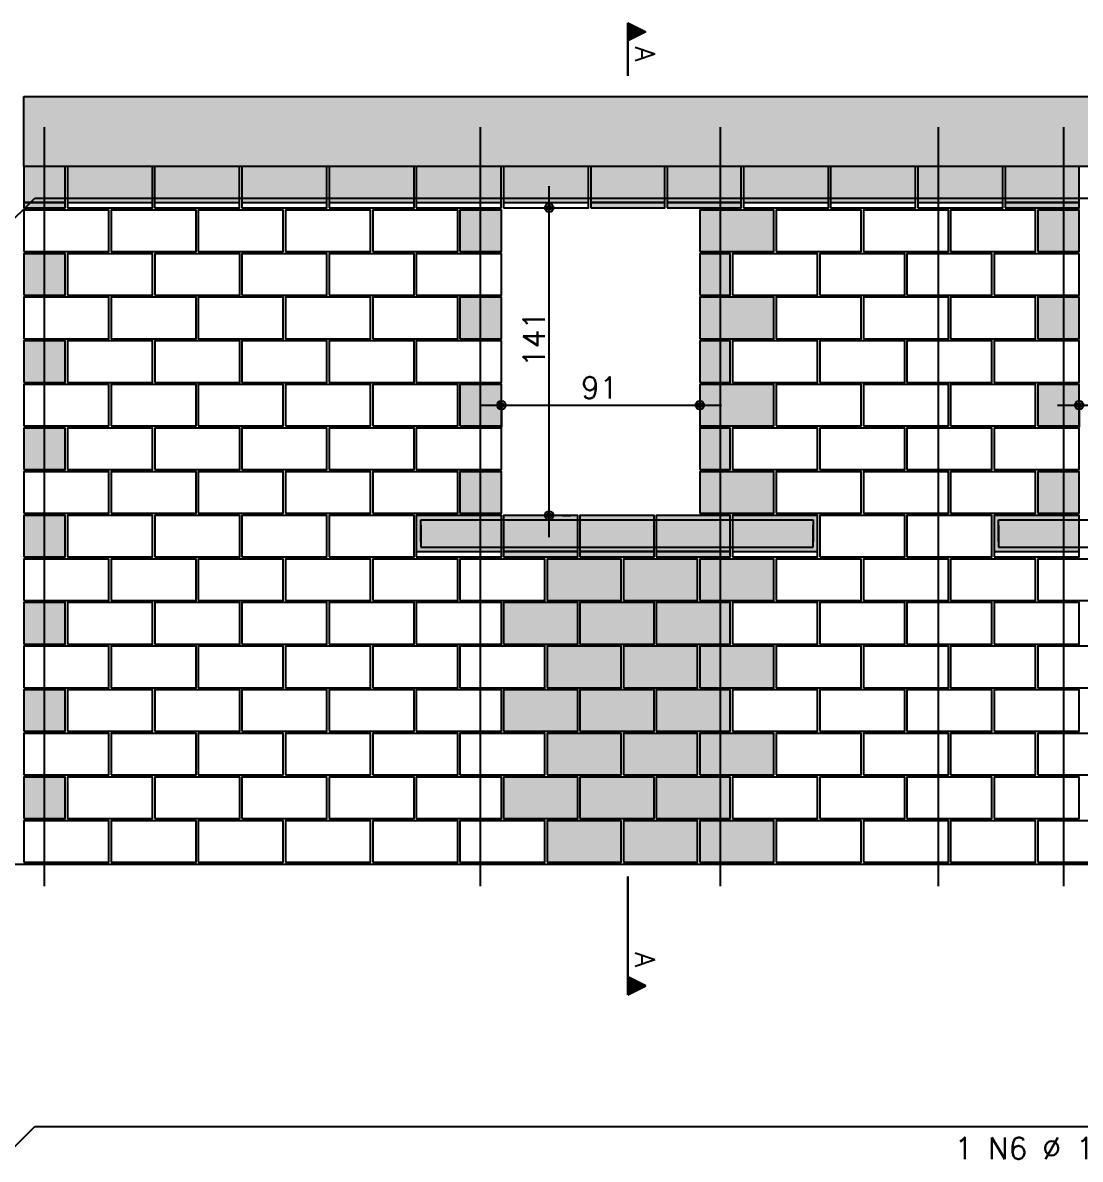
# Model space of a CAD drawing. Extents: x -1.9 to 86, y -1.5 to 61.
# Drawn here: x 28.3 to 38, y 11.75 to 22.17 of the extents above; entities that cross this region are included whole.
import ezdxf

# ---------------------------------------------------------------- set-up
doc = ezdxf.new("R2010")
doc.units = 0
doc.header["$MEASUREMENT"] = 0
for name, color, linetype in [('PENA_01', 1, 'CONTINUOUS'), ('PENA_02', 2, 'CONTINUOUS'), ('PENA_03', 3, 'CONTINUOUS'), ('PENA_05', 5, 'CONTINUOUS'), ('PENA_09', 254, 'CONTINUOUS'), ('PENA_11', 252, 'CONTINUOUS'), ('PENA_21', 100, 'CONTINUOUS'), ('PENA_23', 50, 'CONTINUOUS'), ('PENA_28', 135, 'CONTINUOUS')]:
    doc.layers.add(name, color=color, linetype=linetype)
doc.styles.get("Standard").update_dxf_attribs({"font": 'ROMANS.SHX'})

msp = doc.modelspace()

# ---------------------------------------------------------------- linework, layer by layer
at = {"layer": 'PENA_01', "linetype": 'Continuous'}
for p, q in [((33.1236, 17.455781), (33.1236, 20.675781)), ((28.305021, 20.525781), (28.685021, 20.525781)), ((28.705021, 20.525781), (29.485021, 20.525781)), ((29.505021, 20.525781), (30.285021, 20.525781)), ((30.305021, 20.525781), (31.085021, 20.525781)), ((31.105021, 20.525781), (31.885021, 20.525781)), ((31.905021, 20.525781), (32.685021, 20.525781)), ((32.705021, 20.525781), (33.485021, 20.525781)), ((33.295021, 20.475781), (33.3236, 20.475781)), ((33.505021, 20.525781), (34.185021, 20.525781)), ((34.205021, 20.525781), (34.885021, 20.525781)), ((34.905021, 20.525781), (35.685021, 20.525781)), ((35.705021, 20.525781), (36.485021, 20.525781)), ((36.505021, 20.525781), (37.285021, 20.525781)), ((37.305021, 20.525781), (37.985021, 20.525781)), ((32.485405, 18.666207), (34.705405, 18.666207)), ((32.685405, 18.675781), (32.685405, 18.466207)), ((37.785405, 18.666207), (40.005405, 18.666207)), ((37.985405, 18.675781), (37.985405, 18.466207)), ((34.505405, 18.655781), (34.505405, 18.466207)), ((33.245405, 17.655781), (33.3236, 17.655781)), ((31.905405, 17.325781), (32.685405, 17.325781)), ((32.705405, 17.325781), (33.385405, 17.325781)), ((33.405405, 17.325781), (34.085405, 17.325781)), ((34.105405, 17.325781), (34.785405, 17.325781)), ((34.805405, 17.325781), (35.585405, 17.325781)), ((37.205405, 17.325781), (37.985405, 17.325781))]:
    msp.add_line(p, q, dxfattribs=at)
at = {"layer": 'PENA_02', "linetype": 'Continuous'}
msp.add_line((8.005405, 14.455781), (48.485405, 14.455781), dxfattribs=at)
for points in [[(28.305405, 21.495781), (48.485405, 21.495781), (48.485405, 21.255781), (40.505405, 21.255781), (40.505405, 20.855781), (28.305405, 20.855781), (28.305405, 21.495781)], [(28.305021, 20.475781), (28.685021, 20.475781), (28.685021, 20.855781), (28.305021, 20.855781), (28.305021, 20.475781)], [(28.705021, 20.475781), (29.485021, 20.475781), (29.485021, 20.855781), (28.705021, 20.855781), (28.705021, 20.475781)], [(29.505021, 20.475781), (30.285021, 20.475781), (30.285021, 20.855781), (29.505021, 20.855781), (29.505021, 20.475781)], [(30.305021, 20.475781), (31.085021, 20.475781), (31.085021, 20.855781), (30.305021, 20.855781), (30.305021, 20.475781)], [(31.105021, 20.475781), (31.885021, 20.475781), (31.885021, 20.855781), (31.105021, 20.855781), (31.105021, 20.475781)], [(31.905021, 20.475781), (32.685021, 20.475781), (32.685021, 20.855781), (31.905021, 20.855781), (31.905021, 20.475781)], [(32.705021, 20.475781), (33.485021, 20.475781), (33.485021, 20.855781), (32.705021, 20.855781), (32.705021, 20.475781)], [(33.505021, 20.475781), (34.185021, 20.475781), (34.185021, 20.855781), (33.505021, 20.855781), (33.505021, 20.475781)], [(34.205021, 20.475781), (34.885021, 20.475781), (34.885021, 20.855781), (34.205021, 20.855781), (34.205021, 20.475781)], [(34.905021, 20.475781), (35.685021, 20.475781), (35.685021, 20.855781), (34.905021, 20.855781), (34.905021, 20.475781)], [(35.705021, 20.475781), (36.485021, 20.475781), (36.485021, 20.855781), (35.705021, 20.855781), (35.705021, 20.475781)], [(36.505021, 20.475781), (37.285021, 20.475781), (37.285021, 20.855781), (36.505021, 20.855781), (36.505021, 20.475781)], [(37.305021, 20.475781), (37.985021, 20.475781), (37.985021, 20.855781), (37.305021, 20.855781), (37.305021, 20.475781)], [(28.305405, 20.075781), (29.085405, 20.075781), (29.085405, 20.455781), (28.305405, 20.455781), (28.305405, 20.075781)], [(29.105405, 20.075781), (29.885405, 20.075781), (29.885405, 20.455781), (29.105405, 20.455781), (29.105405, 20.075781)], [(29.905405, 20.075781), (30.685405, 20.075781), (30.685405, 20.455781), (29.905405, 20.455781), (29.905405, 20.075781)], [(30.705405, 20.075781), (31.485405, 20.075781), (31.485405, 20.455781), (30.705405, 20.455781), (30.705405, 20.075781)], [(31.505405, 20.075781), (32.285405, 20.075781), (32.285405, 20.455781), (31.505405, 20.455781), (31.505405, 20.075781)], [(32.305405, 20.075781), (32.685405, 20.075781), (32.685405, 20.455781), (32.305405, 20.455781), (32.305405, 20.075781)], [(34.505405, 20.075781), (35.185405, 20.075781), (35.185405, 20.455781), (34.505405, 20.455781), (34.505405, 20.075781)], [(35.205405, 20.075781), (35.985405, 20.075781), (35.985405, 20.455781), (35.205405, 20.455781), (35.205405, 20.075781)], [(36.005405, 20.075781), (36.785405, 20.075781), (36.785405, 20.455781), (36.005405, 20.455781), (36.005405, 20.075781)], [(36.805405, 20.075781), (37.585405, 20.075781), (37.585405, 20.455781), (36.805405, 20.455781), (36.805405, 20.075781)], [(37.605405, 20.075781), (37.985405, 20.075781), (37.985405, 20.455781), (37.605405, 20.455781), (37.605405, 20.075781)], [(28.305405, 19.675781), (28.685405, 19.675781), (28.685405, 20.055781), (28.305405, 20.055781), (28.305405, 19.675781)], [(28.705405, 19.675781), (29.485405, 19.675781), (29.485405, 20.055781), (28.705405, 20.055781), (28.705405, 19.675781)], [(29.505405, 19.675781), (30.285405, 19.675781), (30.285405, 20.055781), (29.505405, 20.055781), (29.505405, 19.675781)], [(30.305405, 19.675781), (31.085405, 19.675781), (31.085405, 20.055781), (30.305405, 20.055781), (30.305405, 19.675781)], [(31.105405, 19.675781), (31.885405, 19.675781), (31.885405, 20.055781), (31.105405, 20.055781), (31.105405, 19.675781)], [(31.905405, 19.675781), (32.685405, 19.675781), (32.685405, 20.055781), (31.905405, 20.055781), (31.905405, 19.675781)], [(34.505405, 19.675781), (34.785405, 19.675781), (34.785405, 20.055781), (34.505405, 20.055781), (34.505405, 19.675781)], [(34.805405, 19.675781), (35.585405, 19.675781), (35.585405, 20.055781), (34.805405, 20.055781), (34.805405, 19.675781)], [(35.605405, 19.675781), (36.385405, 19.675781), (36.385405, 20.055781), (35.605405, 20.055781), (35.605405, 19.675781)], [(36.405405, 19.675781), (37.185405, 19.675781), (37.185405, 20.055781), (36.405405, 20.055781), (36.405405, 19.675781)], [(37.205405, 19.675781), (37.985405, 19.675781), (37.985405, 20.055781), (37.205405, 20.055781), (37.205405, 19.675781)], [(28.305405, 19.275781), (29.085405, 19.275781), (29.085405, 19.655781), (28.305405, 19.655781), (28.305405, 19.275781)], [(29.105405, 19.275781), (29.885405, 19.275781), (29.885405, 19.655781), (29.105405, 19.655781), (29.105405, 19.275781)], [(29.905405, 19.275781), (30.685405, 19.275781), (30.685405, 19.655781), (29.905405, 19.655781), (29.905405, 19.275781)], [(30.705405, 19.275781), (31.485405, 19.275781), (31.485405, 19.655781), (30.705405, 19.655781), (30.705405, 19.275781)], [(31.505405, 19.275781), (32.285405, 19.275781), (32.285405, 19.655781), (31.505405, 19.655781), (31.505405, 19.275781)], [(32.305405, 19.275781), (32.685405, 19.275781), (32.685405, 19.655781), (32.305405, 19.655781), (32.305405, 19.275781)], [(34.505405, 19.275781), (35.185405, 19.275781), (35.185405, 19.655781), (34.505405, 19.655781), (34.505405, 19.275781)], [(35.205405, 19.275781), (35.985405, 19.275781), (35.985405, 19.655781), (35.205405, 19.655781), (35.205405, 19.275781)], [(36.005405, 19.275781), (36.785405, 19.275781), (36.785405, 19.655781), (36.005405, 19.655781), (36.005405, 19.275781)], [(36.805405, 19.275781), (37.585405, 19.275781), (37.585405, 19.655781), (36.805405, 19.655781), (36.805405, 19.275781)], [(37.605405, 19.275781), (37.985405, 19.275781), (37.985405, 19.655781), (37.605405, 19.655781), (37.605405, 19.275781)], [(28.305405, 18.875781), (28.685405, 18.875781), (28.685405, 19.255781), (28.305405, 19.255781), (28.305405, 18.875781)], [(28.705405, 18.875781), (29.485405, 18.875781), (29.485405, 19.255781), (28.705405, 19.255781), (28.705405, 18.875781)], [(29.505405, 18.875781), (30.285405, 18.875781), (30.285405, 19.255781), (29.505405, 19.255781), (29.505405, 18.875781)], [(30.305405, 18.875781), (31.085405, 18.875781), (31.085405, 19.255781), (30.305405, 19.255781), (30.305405, 18.875781)], [(31.105405, 18.875781), (31.885405, 18.875781), (31.885405, 19.255781), (31.105405, 19.255781), (31.105405, 18.875781)], [(31.905405, 18.875781), (32.685405, 18.875781), (32.685405, 19.255781), (31.905405, 19.255781), (31.905405, 18.875781)], [(34.505405, 18.875781), (34.785405, 18.875781), (34.785405, 19.255781), (34.505405, 19.255781), (34.505405, 18.875781)], [(34.805405, 18.875781), (35.585405, 18.875781), (35.585405, 19.255781), (34.805405, 19.255781), (34.805405, 18.875781)], [(35.605405, 18.875781), (36.385405, 18.875781), (36.385405, 19.255781), (35.605405, 19.255781), (35.605405, 18.875781)], [(36.405405, 18.875781), (37.185405, 18.875781), (37.185405, 19.255781), (36.405405, 19.255781), (36.405405, 18.875781)], [(37.205405, 18.875781), (37.985405, 18.875781), (37.985405, 19.255781), (37.205405, 19.255781), (37.205405, 18.875781)], [(28.305405, 18.475781), (29.085405, 18.475781), (29.085405, 18.855781), (28.305405, 18.855781), (28.305405, 18.475781)], [(29.105405, 18.475781), (29.885405, 18.475781), (29.885405, 18.855781), (29.105405, 18.855781), (29.105405, 18.475781)], [(29.905405, 18.475781), (30.685405, 18.475781), (30.685405, 18.855781), (29.905405, 18.855781), (29.905405, 18.475781)], [(30.705405, 18.475781), (31.485405, 18.475781), (31.485405, 18.855781), (30.705405, 18.855781), (30.705405, 18.475781)], [(31.505405, 18.475781), (32.285405, 18.475781), (32.285405, 18.855781), (31.505405, 18.855781), (31.505405, 18.475781)], [(32.305405, 18.475781), (32.685405, 18.475781), (32.685405, 18.855781), (32.305405, 18.855781), (32.305405, 18.475781)], [(34.505405, 18.475781), (35.185405, 18.475781), (35.185405, 18.855781), (34.505405, 18.855781), (34.505405, 18.475781)], [(35.205405, 18.475781), (35.985405, 18.475781), (35.985405, 18.855781), (35.205405, 18.855781), (35.205405, 18.475781)], [(36.005405, 18.475781), (36.785405, 18.475781), (36.785405, 18.855781), (36.005405, 18.855781), (36.005405, 18.475781)], [(36.805405, 18.475781), (37.585405, 18.475781), (37.585405, 18.855781), (36.805405, 18.855781), (36.805405, 18.475781)], [(37.605405, 18.475781), (37.985405, 18.475781), (37.985405, 18.855781), (37.605405, 18.855781), (37.605405, 18.475781)], [(28.305405, 18.075781), (28.685405, 18.075781), (28.685405, 18.455781), (28.305405, 18.455781), (28.305405, 18.075781)], [(28.705405, 18.075781), (29.485405, 18.075781), (29.485405, 18.455781), (28.705405, 18.455781), (28.705405, 18.075781)], [(29.505405, 18.075781), (30.285405, 18.075781), (30.285405, 18.455781), (29.505405, 18.455781), (29.505405, 18.075781)], [(30.305405, 18.075781), (31.085405, 18.075781), (31.085405, 18.455781), (30.305405, 18.455781), (30.305405, 18.075781)], [(31.105405, 18.075781), (31.885405, 18.075781), (31.885405, 18.455781), (31.105405, 18.455781), (31.105405, 18.075781)], [(31.905405, 18.075781), (32.685405, 18.075781), (32.685405, 18.455781), (31.905405, 18.455781), (31.905405, 18.075781)], [(34.505405, 18.075781), (34.785405, 18.075781), (34.785405, 18.455781), (34.505405, 18.455781), (34.505405, 18.075781)], [(34.805405, 18.075781), (35.585405, 18.075781), (35.585405, 18.455781), (34.805405, 18.455781), (34.805405, 18.075781)], [(35.605405, 18.075781), (36.385405, 18.075781), (36.385405, 18.455781), (35.605405, 18.455781), (35.605405, 18.075781)], [(36.405405, 18.075781), (37.185405, 18.075781), (37.185405, 18.455781), (36.405405, 18.455781), (36.405405, 18.075781)], [(37.205405, 18.075781), (37.985405, 18.075781), (37.985405, 18.455781), (37.205405, 18.455781), (37.205405, 18.075781)], [(28.305405, 17.675781), (29.085405, 17.675781), (29.085405, 18.055781), (28.305405, 18.055781), (28.305405, 17.675781)], [(29.105405, 17.675781), (29.885405, 17.675781), (29.885405, 18.055781), (29.105405, 18.055781), (29.105405, 17.675781)], [(29.905405, 17.675781), (30.685405, 17.675781), (30.685405, 18.055781), (29.905405, 18.055781), (29.905405, 17.675781)], [(30.705405, 17.675781), (31.485405, 17.675781), (31.485405, 18.055781), (30.705405, 18.055781), (30.705405, 17.675781)], [(31.505405, 17.675781), (32.285405, 17.675781), (32.285405, 18.055781), (31.505405, 18.055781), (31.505405, 17.675781)], [(32.305405, 17.675781), (32.685405, 17.675781), (32.685405, 18.055781), (32.305405, 18.055781), (32.305405, 17.675781)], [(34.505405, 17.675781), (35.185405, 17.675781), (35.185405, 18.055781), (34.505405, 18.055781), (34.505405, 17.675781)], [(35.205405, 17.675781), (35.985405, 17.675781), (35.985405, 18.055781), (35.205405, 18.055781), (35.205405, 17.675781)], [(36.005405, 17.675781), (36.785405, 17.675781), (36.785405, 18.055781), (36.005405, 18.055781), (36.005405, 17.675781)], [(36.805405, 17.675781), (37.585405, 17.675781), (37.585405, 18.055781), (36.805405, 18.055781), (36.805405, 17.675781)], [(37.605405, 17.675781), (37.985405, 17.675781), (37.985405, 18.055781), (37.605405, 18.055781), (37.605405, 17.675781)], [(28.305405, 17.275781), (28.685405, 17.275781), (28.685405, 17.655781), (28.305405, 17.655781), (28.305405, 17.275781)], [(28.705405, 17.275781), (29.485405, 17.275781), (29.485405, 17.655781), (28.705405, 17.655781), (28.705405, 17.275781)], [(29.505405, 17.275781), (30.285405, 17.275781), (30.285405, 17.655781), (29.505405, 17.655781), (29.505405, 17.275781)], [(30.305405, 17.275781), (31.085405, 17.275781), (31.085405, 17.655781), (30.305405, 17.655781), (30.305405, 17.275781)], [(31.105405, 17.275781), (31.885405, 17.275781), (31.885405, 17.655781), (31.105405, 17.655781), (31.105405, 17.275781)], [(31.905405, 17.275781), (32.685405, 17.275781), (32.685405, 17.655781), (31.905405, 17.655781), (31.905405, 17.275781)], [(32.705405, 17.275781), (33.385405, 17.275781), (33.385405, 17.655781), (32.705405, 17.655781), (32.705405, 17.275781)], [(33.405405, 17.275781), (34.085405, 17.275781), (34.085405, 17.655781), (33.405405, 17.655781), (33.405405, 17.275781)], [(34.105405, 17.275781), (34.785405, 17.275781), (34.785405, 17.655781), (34.105405, 17.655781), (34.105405, 17.275781)], [(34.805405, 17.275781), (35.585405, 17.275781), (35.585405, 17.655781), (34.805405, 17.655781), (34.805405, 17.275781)], [(35.605405, 17.275781), (36.385405, 17.275781), (36.385405, 17.655781), (35.605405, 17.655781), (35.605405, 17.275781)], [(36.405405, 17.275781), (37.185405, 17.275781), (37.185405, 17.655781), (36.405405, 17.655781), (36.405405, 17.275781)], [(37.205405, 17.275781), (37.985405, 17.275781), (37.985405, 17.655781), (37.205405, 17.655781), (37.205405, 17.275781)], [(28.305405, 16.875781), (29.085405, 16.875781), (29.085405, 17.255781), (28.305405, 17.255781), (28.305405, 16.875781)], [(29.105405, 16.875781), (29.885405, 16.875781), (29.885405, 17.255781), (29.105405, 17.255781), (29.105405, 16.875781)], [(29.905405, 16.875781), (30.685405, 16.875781), (30.685405, 17.255781), (29.905405, 17.255781), (29.905405, 16.875781)], [(30.705405, 16.875781), (31.485405, 16.875781), (31.485405, 17.255781), (30.705405, 17.255781), (30.705405, 16.875781)], [(31.505405, 16.875781), (32.285405, 16.875781), (32.285405, 17.255781), (31.505405, 17.255781), (31.505405, 16.875781)], [(32.305405, 16.875781), (33.085405, 16.875781), (33.085405, 17.255781), (32.305405, 17.255781), (32.305405, 16.875781)], [(33.105405, 16.875781), (33.785405, 16.875781), (33.785405, 17.255781), (33.105405, 17.255781), (33.105405, 16.875781)], [(33.805405, 16.875781), (34.485405, 16.875781), (34.485405, 17.255781), (33.805405, 17.255781), (33.805405, 16.875781)], [(34.505405, 16.875781), (35.185405, 16.875781), (35.185405, 17.255781), (34.505405, 17.255781), (34.505405, 16.875781)], [(35.205405, 16.875781), (35.985405, 16.875781), (35.985405, 17.255781), (35.205405, 17.255781), (35.205405, 16.875781)], [(36.005405, 16.875781), (36.785405, 16.875781), (36.785405, 17.255781), (36.005405, 17.255781), (36.005405, 16.875781)], [(36.805405, 16.875781), (37.585405, 16.875781), (37.585405, 17.255781), (36.805405, 17.255781), (36.805405, 16.875781)], [(37.605405, 16.875781), (38.385405, 16.875781), (38.385405, 17.255781), (37.605405, 17.255781), (37.605405, 16.875781)], [(28.305405, 16.475781), (28.685405, 16.475781), (28.685405, 16.855781), (28.305405, 16.855781), (28.305405, 16.475781)], [(28.705405, 16.475781), (29.485405, 16.475781), (29.485405, 16.855781), (28.705405, 16.855781), (28.705405, 16.475781)], [(29.505405, 16.475781), (30.285405, 16.475781), (30.285405, 16.855781), (29.505405, 16.855781), (29.505405, 16.475781)], [(30.305405, 16.475781), (31.085405, 16.475781), (31.085405, 16.855781), (30.305405, 16.855781), (30.305405, 16.475781)], [(31.105405, 16.475781), (31.885405, 16.475781), (31.885405, 16.855781), (31.105405, 16.855781), (31.105405, 16.475781)], [(31.905405, 16.475781), (32.685405, 16.475781), (32.685405, 16.855781), (31.905405, 16.855781), (31.905405, 16.475781)], [(32.705405, 16.475781), (33.385405, 16.475781), (33.385405, 16.855781), (32.705405, 16.855781), (32.705405, 16.475781)], [(33.405405, 16.475781), (34.085405, 16.475781), (34.085405, 16.855781), (33.405405, 16.855781), (33.405405, 16.475781)], [(34.105405, 16.475781), (34.785405, 16.475781), (34.785405, 16.855781), (34.105405, 16.855781), (34.105405, 16.475781)], [(34.805405, 16.475781), (35.585405, 16.475781), (35.585405, 16.855781), (34.805405, 16.855781), (34.805405, 16.475781)], [(35.605405, 16.475781), (36.385405, 16.475781), (36.385405, 16.855781), (35.605405, 16.855781), (35.605405, 16.475781)], [(36.405405, 16.475781), (37.185405, 16.475781), (37.185405, 16.855781), (36.405405, 16.855781), (36.405405, 16.475781)], [(37.205405, 16.475781), (37.985405, 16.475781), (37.985405, 16.855781), (37.205405, 16.855781), (37.205405, 16.475781)], [(28.305405, 16.075781), (29.085405, 16.075781), (29.085405, 16.455781), (28.305405, 16.455781), (28.305405, 16.075781)], [(29.105405, 16.075781), (29.885405, 16.075781), (29.885405, 16.455781), (29.105405, 16.455781), (29.105405, 16.075781)], [(29.905405, 16.075781), (30.685405, 16.075781), (30.685405, 16.455781), (29.905405, 16.455781), (29.905405, 16.075781)], [(30.705405, 16.075781), (31.485405, 16.075781), (31.485405, 16.455781), (30.705405, 16.455781), (30.705405, 16.075781)], [(31.505405, 16.075781), (32.285405, 16.075781), (32.285405, 16.455781), (31.505405, 16.455781), (31.505405, 16.075781)], [(32.305405, 16.075781), (33.085405, 16.075781), (33.085405, 16.455781), (32.305405, 16.455781), (32.305405, 16.075781)], [(33.105405, 16.075781), (33.785405, 16.075781), (33.785405, 16.455781), (33.105405, 16.455781), (33.105405, 16.075781)], [(33.805405, 16.075781), (34.485405, 16.075781), (34.485405, 16.455781), (33.805405, 16.455781), (33.805405, 16.075781)], [(34.505405, 16.075781), (35.185405, 16.075781), (35.185405, 16.455781), (34.505405, 16.455781), (34.505405, 16.075781)], [(35.205405, 16.075781), (35.985405, 16.075781), (35.985405, 16.455781), (35.205405, 16.455781), (35.205405, 16.075781)], [(36.005405, 16.075781), (36.785405, 16.075781), (36.785405, 16.455781), (36.005405, 16.455781), (36.005405, 16.075781)], [(36.805405, 16.075781), (37.585405, 16.075781), (37.585405, 16.455781), (36.805405, 16.455781), (36.805405, 16.075781)], [(37.605405, 16.075781), (38.385405, 16.075781), (38.385405, 16.455781), (37.605405, 16.455781), (37.605405, 16.075781)], [(28.305405, 15.675781), (28.685405, 15.675781), (28.685405, 16.055781), (28.305405, 16.055781), (28.305405, 15.675781)], [(28.705405, 15.675781), (29.485405, 15.675781), (29.485405, 16.055781), (28.705405, 16.055781), (28.705405, 15.675781)], [(29.505405, 15.675781), (30.285405, 15.675781), (30.285405, 16.055781), (29.505405, 16.055781), (29.505405, 15.675781)], [(30.305405, 15.675781), (31.085405, 15.675781), (31.085405, 16.055781), (30.305405, 16.055781), (30.305405, 15.675781)], [(31.105405, 15.675781), (31.885405, 15.675781), (31.885405, 16.055781), (31.105405, 16.055781), (31.105405, 15.675781)], [(31.905405, 15.675781), (32.685405, 15.675781), (32.685405, 16.055781), (31.905405, 16.055781), (31.905405, 15.675781)], [(32.705405, 15.675781), (33.385405, 15.675781), (33.385405, 16.055781), (32.705405, 16.055781), (32.705405, 15.675781)], [(33.405405, 15.675781), (34.085405, 15.675781), (34.085405, 16.055781), (33.405405, 16.055781), (33.405405, 15.675781)], [(34.105405, 15.675781), (34.785405, 15.675781), (34.785405, 16.055781), (34.105405, 16.055781), (34.105405, 15.675781)], [(34.805405, 15.675781), (35.585405, 15.675781), (35.585405, 16.055781), (34.805405, 16.055781), (34.805405, 15.675781)], [(35.605405, 15.675781), (36.385405, 15.675781), (36.385405, 16.055781), (35.605405, 16.055781), (35.605405, 15.675781)], [(36.405405, 15.675781), (37.185405, 15.675781), (37.185405, 16.055781), (36.405405, 16.055781), (36.405405, 15.675781)], [(37.205405, 15.675781), (37.985405, 15.675781), (37.985405, 16.055781), (37.205405, 16.055781), (37.205405, 15.675781)], [(28.305405, 15.275781), (29.085405, 15.275781), (29.085405, 15.655781), (28.305405, 15.655781), (28.305405, 15.275781)], [(29.105405, 15.275781), (29.885405, 15.275781), (29.885405, 15.655781), (29.105405, 15.655781), (29.105405, 15.275781)], [(29.905405, 15.275781), (30.685405, 15.275781), (30.685405, 15.655781), (29.905405, 15.655781), (29.905405, 15.275781)], [(30.705405, 15.275781), (31.485405, 15.275781), (31.485405, 15.655781), (30.705405, 15.655781), (30.705405, 15.275781)], [(31.505405, 15.275781), (32.285405, 15.275781), (32.285405, 15.655781), (31.505405, 15.655781), (31.505405, 15.275781)], [(32.305405, 15.275781), (33.085405, 15.275781), (33.085405, 15.655781), (32.305405, 15.655781), (32.305405, 15.275781)], [(33.105405, 15.275781), (33.785405, 15.275781), (33.785405, 15.655781), (33.105405, 15.655781), (33.105405, 15.275781)], [(33.805405, 15.275781), (34.485405, 15.275781), (34.485405, 15.655781), (33.805405, 15.655781), (33.805405, 15.275781)], [(34.505405, 15.275781), (35.185405, 15.275781), (35.185405, 15.655781), (34.505405, 15.655781), (34.505405, 15.275781)], [(35.205405, 15.275781), (35.985405, 15.275781), (35.985405, 15.655781), (35.205405, 15.655781), (35.205405, 15.275781)], [(36.005405, 15.275781), (36.785405, 15.275781), (36.785405, 15.655781), (36.005405, 15.655781), (36.005405, 15.275781)], [(36.805405, 15.275781), (37.585405, 15.275781), (37.585405, 15.655781), (36.805405, 15.655781), (36.805405, 15.275781)], [(37.605405, 15.275781), (38.385405, 15.275781), (38.385405, 15.655781), (37.605405, 15.655781), (37.605405, 15.275781)], [(28.305405, 14.875781), (28.685405, 14.875781), (28.685405, 15.255781), (28.305405, 15.255781), (28.305405, 14.875781)], [(28.705405, 14.875781), (29.485405, 14.875781), (29.485405, 15.255781), (28.705405, 15.255781), (28.705405, 14.875781)], [(29.505405, 14.875781), (30.285405, 14.875781), (30.285405, 15.255781), (29.505405, 15.255781), (29.505405, 14.875781)], [(30.305405, 14.875781), (31.085405, 14.875781), (31.085405, 15.255781), (30.305405, 15.255781), (30.305405, 14.875781)], [(31.105405, 14.875781), (31.885405, 14.875781), (31.885405, 15.255781), (31.105405, 15.255781), (31.105405, 14.875781)], [(31.905405, 14.875781), (32.685405, 14.875781), (32.685405, 15.255781), (31.905405, 15.255781), (31.905405, 14.875781)], [(32.705405, 14.875781), (33.385405, 14.875781), (33.385405, 15.255781), (32.705405, 15.255781), (32.705405, 14.875781)], [(33.405405, 14.875781), (34.085405, 14.875781), (34.085405, 15.255781), (33.405405, 15.255781), (33.405405, 14.875781)], [(34.105405, 14.875781), (34.785405, 14.875781), (34.785405, 15.255781), (34.105405, 15.255781), (34.105405, 14.875781)], [(34.805405, 14.875781), (35.585405, 14.875781), (35.585405, 15.255781), (34.805405, 15.255781), (34.805405, 14.875781)], [(35.605405, 14.875781), (36.385405, 14.875781), (36.385405, 15.255781), (35.605405, 15.255781), (35.605405, 14.875781)], [(36.405405, 14.875781), (37.185405, 14.875781), (37.185405, 15.255781), (36.405405, 15.255781), (36.405405, 14.875781)], [(37.205405, 14.875781), (37.985405, 14.875781), (37.985405, 15.255781), (37.205405, 15.255781), (37.205405, 14.875781)], [(28.305405, 14.475781), (29.085405, 14.475781), (29.085405, 14.855781), (28.305405, 14.855781), (28.305405, 14.475781)], [(29.105405, 14.475781), (29.885405, 14.475781), (29.885405, 14.855781), (29.105405, 14.855781), (29.105405, 14.475781)], [(29.905405, 14.475781), (30.685405, 14.475781), (30.685405, 14.855781), (29.905405, 14.855781), (29.905405, 14.475781)], [(30.705405, 14.475781), (31.485405, 14.475781), (31.485405, 14.855781), (30.705405, 14.855781), (30.705405, 14.475781)], [(31.505405, 14.475781), (32.285405, 14.475781), (32.285405, 14.855781), (31.505405, 14.855781), (31.505405, 14.475781)], [(32.305405, 14.475781), (33.085405, 14.475781), (33.085405, 14.855781), (32.305405, 14.855781), (32.305405, 14.475781)], [(33.105405, 14.475781), (33.785405, 14.475781), (33.785405, 14.855781), (33.105405, 14.855781), (33.105405, 14.475781)], [(33.805405, 14.475781), (34.485405, 14.475781), (34.485405, 14.855781), (33.805405, 14.855781), (33.805405, 14.475781)], [(34.505405, 14.475781), (35.185405, 14.475781), (35.185405, 14.855781), (34.505405, 14.855781), (34.505405, 14.475781)], [(35.205405, 14.475781), (35.985405, 14.475781), (35.985405, 14.855781), (35.205405, 14.855781), (35.205405, 14.475781)], [(36.005405, 14.475781), (36.785405, 14.475781), (36.785405, 14.855781), (36.005405, 14.855781), (36.005405, 14.475781)], [(36.805405, 14.475781), (37.585405, 14.475781), (37.585405, 14.855781), (36.805405, 14.855781), (36.805405, 14.475781)], [(37.605405, 14.475781), (38.385405, 14.475781), (38.385405, 14.855781), (37.605405, 14.855781), (37.605405, 14.475781)]]:
    msp.add_lwpolyline(points, dxfattribs=at)
for centre, radius in [((33.1236, 20.475781), 0.04), ((33.1236, 20.475781), 0.02), ((32.685405, 18.666207), 0.04), ((32.685405, 18.666207), 0.02), ((34.505405, 18.666207), 0.04), ((34.505405, 18.666207), 0.02), ((37.985405, 18.666207), 0.04), ((37.985405, 18.666207), 0.02), ((33.1236, 17.655781), 0.04), ((33.1236, 17.655781), 0.02)]:
    msp.add_circle(centre, radius, dxfattribs=at)
at = {"layer": 'PENA_03', "linetype": 'Continuous'}
for p, q in [((33.845405, 21.687279), (33.845405, 22.173661)), ((33.845405, 22.173661), (34.011338, 22.090695)), ((33.8461, 22.172533), (34.009777, 22.090695)), ((33.846101, 22.172533), (33.846101, 22.008856)), ((33.858169, 22.167279), (33.858169, 22.01411)), ((33.870933, 22.160897), (33.870933, 22.020492)), ((33.883697, 22.154515), (33.883697, 22.026874)), ((33.896461, 22.148133), (33.896461, 22.033256)), ((33.909225, 22.141751), (33.909225, 22.039638)), ((33.921989, 22.135369), (33.921989, 22.04602)), ((33.934753, 22.128987), (33.934753, 22.052402)), ((33.947517, 22.122605), (33.947517, 22.058784)), ((33.960281, 22.116223), (33.960281, 22.065166)), ((33.973045, 22.109841), (33.973045, 22.071548)), ((33.98581, 22.103459), (33.98581, 22.07793)), ((33.998574, 22.097077), (33.998574, 22.084313)), ((34.011338, 22.090695), (33.8461, 22.008076)), ((34.009777, 22.090695), (33.846101, 22.008856)), ((33.846101, 22.008076), (33.846101, 21.687279)), ((33.095021, 20.475781), (33.095021, 20.475781)), ((32.685405, 18.875781), (32.685405, 18.875781)), ((37.985405, 18.875781), (37.985405, 18.875781)), ((34.505405, 18.855781), (34.505405, 18.855781)), ((33.045405, 17.655781), (33.045405, 17.655781)), ((33.845405, 14.345146), (33.845405, 13.258764)), ((33.846101, 13.424349), (33.846101, 14.345146)), ((33.845405, 13.258764), (34.011338, 13.34173)), ((34.011338, 13.34173), (33.8461, 13.424349)), ((33.8461, 13.259892), (34.009777, 13.34173)), ((33.846101, 13.259892), (33.846101, 13.423569)), ((34.009777, 13.34173), (33.846101, 13.423569)), ((33.858169, 13.265146), (33.858169, 13.418315)), ((33.870933, 13.271528), (33.870933, 13.411933)), ((33.883697, 13.27791), (33.883697, 13.405551)), ((33.896461, 13.284292), (33.896461, 13.399169)), ((33.909225, 13.290674), (33.909225, 13.392787)), ((33.921989, 13.297056), (33.921989, 13.386405)), ((33.934753, 13.303438), (33.934753, 13.380023)), ((33.947517, 13.30982), (33.947517, 13.373641)), ((33.960281, 13.316202), (33.960281, 13.367259)), ((33.973045, 13.322584), (33.973045, 13.360877)), ((33.98581, 13.328966), (33.98581, 13.354495)), ((33.998574, 13.335348), (33.998574, 13.348112))]:
    msp.add_line(p, q, dxfattribs=at)
at = {"layer": 'PENA_05', "linetype": 'Continuous'}
for p, q in [((28.495405, 14.255781), (28.495405, 21.215781)), ((32.495405, 14.255781), (32.495405, 21.215781)), ((34.696599, 14.255781), (34.696599, 21.215781)), ((36.695405, 14.255781), (36.695405, 21.215781)), ((37.845405, 14.255781), (37.845405, 21.215781)), ((28.122562, 20.282938), (28.405405, 20.565781)), ((28.405405, 20.565781), (48.385405, 20.565781)), ((31.945405, 17.415781), (31.945405, 17.615781)), ((31.945405, 17.615781), (35.545405, 17.615781)), ((35.545405, 17.615781), (35.545405, 17.415781)), ((37.245405, 17.415781), (37.245405, 17.615781)), ((37.245405, 17.615781), (44.545405, 17.615781)), ((31.945405, 17.565781), (31.945405, 17.365781)), ((35.545405, 17.365781), (35.545405, 17.565781)), ((37.245405, 17.565781), (37.245405, 17.365781)), ((31.945405, 17.365781), (35.545405, 17.365781)), ((37.245405, 17.365781), (44.545405, 17.365781)), ((28.122562, 11.767643), (28.405405, 12.050486)), ((28.405405, 12.050486), (48.385405, 12.050486))]:
    msp.add_line(p, q, dxfattribs=at)
at = {"layer": 'PENA_09', "linetype": 'Continuous'}
for points in [[(28.305021, 20.525781), (28.685021, 20.525781), (28.685021, 20.855781), (28.305021, 20.855781), (28.305021, 20.525781)], [(28.705021, 20.525781), (29.485021, 20.525781), (29.485021, 20.855781), (28.705021, 20.855781), (28.705021, 20.525781)], [(29.505021, 20.525781), (30.285021, 20.525781), (30.285021, 20.855781), (29.505021, 20.855781), (29.505021, 20.525781)], [(30.305021, 20.525781), (31.085021, 20.525781), (31.085021, 20.855781), (30.305021, 20.855781), (30.305021, 20.525781)], [(31.105021, 20.525781), (31.885021, 20.525781), (31.885021, 20.855781), (31.105021, 20.855781), (31.105021, 20.525781)], [(31.905021, 20.525781), (32.685021, 20.525781), (32.685021, 20.855781), (31.905021, 20.855781), (31.905021, 20.525781)], [(32.705021, 20.525781), (33.485021, 20.525781), (33.485021, 20.855781), (32.705021, 20.855781), (32.705021, 20.525781)], [(33.505021, 20.525781), (34.185021, 20.525781), (34.185021, 20.855781), (33.505021, 20.855781), (33.505021, 20.525781)], [(34.205021, 20.525781), (34.885021, 20.525781), (34.885021, 20.855781), (34.205021, 20.855781), (34.205021, 20.525781)], [(34.905021, 20.525781), (35.685021, 20.525781), (35.685021, 20.855781), (34.905021, 20.855781), (34.905021, 20.525781)], [(35.705021, 20.525781), (36.485021, 20.525781), (36.485021, 20.855781), (35.705021, 20.855781), (35.705021, 20.525781)], [(36.505021, 20.525781), (37.285021, 20.525781), (37.285021, 20.855781), (36.505021, 20.855781), (36.505021, 20.525781)], [(37.305021, 20.525781), (37.985021, 20.525781), (37.985021, 20.855781), (37.305021, 20.855781), (37.305021, 20.525781)], [(31.905405, 17.325781), (32.685405, 17.325781), (32.685405, 17.655781), (31.905405, 17.655781), (31.905405, 17.325781)], [(32.705405, 17.325781), (33.385405, 17.325781), (33.385405, 17.655781), (32.705405, 17.655781), (32.705405, 17.325781)], [(33.405405, 17.325781), (34.085405, 17.325781), (34.085405, 17.655781), (33.405405, 17.655781), (33.405405, 17.325781)], [(34.105405, 17.325781), (34.785405, 17.325781), (34.785405, 17.655781), (34.105405, 17.655781), (34.105405, 17.325781)], [(34.805405, 17.325781), (35.585405, 17.325781), (35.585405, 17.655781), (34.805405, 17.655781), (34.805405, 17.325781)], [(37.205405, 17.325781), (37.985405, 17.325781), (37.985405, 17.655781), (37.205405, 17.655781), (37.205405, 17.325781)]]:
    msp.add_lwpolyline(points, dxfattribs=at)
for points in [[(28.305021, 20.525781), (28.685021, 20.525781), (28.685021, 20.855781)], [(28.305021, 20.525781), (28.685021, 20.855781), (28.305021, 20.855781)], [(28.305021, 20.525781), (28.305021, 20.855781), (28.305021, 20.525781)], [(28.705021, 20.525781), (29.485021, 20.525781), (29.485021, 20.855781)], [(28.705021, 20.525781), (29.485021, 20.855781), (28.705021, 20.855781)], [(28.705021, 20.525781), (28.705021, 20.855781), (28.705021, 20.525781)], [(29.505021, 20.525781), (30.285021, 20.525781), (30.285021, 20.855781)], [(29.505021, 20.525781), (30.285021, 20.855781), (29.505021, 20.855781)], [(29.505021, 20.525781), (29.505021, 20.855781), (29.505021, 20.525781)], [(30.305021, 20.525781), (31.085021, 20.525781), (31.085021, 20.855781)], [(30.305021, 20.525781), (31.085021, 20.855781), (30.305021, 20.855781)], [(30.305021, 20.525781), (30.305021, 20.855781), (30.305021, 20.525781)], [(31.105021, 20.525781), (31.885021, 20.525781), (31.885021, 20.855781)], [(31.105021, 20.525781), (31.885021, 20.855781), (31.105021, 20.855781)], [(31.105021, 20.525781), (31.105021, 20.855781), (31.105021, 20.525781)], [(31.905021, 20.525781), (32.685021, 20.525781), (32.685021, 20.855781)], [(31.905021, 20.525781), (32.685021, 20.855781), (31.905021, 20.855781)], [(31.905021, 20.525781), (31.905021, 20.855781), (31.905021, 20.525781)], [(32.705021, 20.525781), (33.485021, 20.525781), (33.485021, 20.855781)], [(32.705021, 20.525781), (33.485021, 20.855781), (32.705021, 20.855781)], [(32.705021, 20.525781), (32.705021, 20.855781), (32.705021, 20.525781)], [(33.505021, 20.525781), (34.185021, 20.525781), (34.185021, 20.855781)], [(33.505021, 20.525781), (34.185021, 20.855781), (33.505021, 20.855781)], [(33.505021, 20.525781), (33.505021, 20.855781), (33.505021, 20.525781)], [(34.205021, 20.525781), (34.885021, 20.525781), (34.885021, 20.855781)], [(34.205021, 20.525781), (34.885021, 20.855781), (34.205021, 20.855781)], [(34.205021, 20.525781), (34.205021, 20.855781), (34.205021, 20.525781)], [(34.905021, 20.525781), (35.685021, 20.525781), (35.685021, 20.855781)], [(34.905021, 20.525781), (35.685021, 20.855781), (34.905021, 20.855781)], [(34.905021, 20.525781), (34.905021, 20.855781), (34.905021, 20.525781)], [(35.705021, 20.525781), (36.485021, 20.525781), (36.485021, 20.855781)], [(35.705021, 20.525781), (36.485021, 20.855781), (35.705021, 20.855781)], [(35.705021, 20.525781), (35.705021, 20.855781), (35.705021, 20.525781)], [(36.505021, 20.525781), (37.285021, 20.525781), (37.285021, 20.855781)], [(36.505021, 20.525781), (37.285021, 20.855781), (36.505021, 20.855781)], [(36.505021, 20.525781), (36.505021, 20.855781), (36.505021, 20.525781)], [(37.305021, 20.525781), (37.985021, 20.525781), (37.985021, 20.855781)], [(37.305021, 20.525781), (37.985021, 20.855781), (37.305021, 20.855781)], [(37.305021, 20.525781), (37.305021, 20.855781), (37.305021, 20.525781)], [(31.905405, 17.325781), (32.685405, 17.325781), (32.685405, 17.655781)], [(31.905405, 17.325781), (32.685405, 17.655781), (31.905405, 17.655781)], [(31.905405, 17.325781), (31.905405, 17.655781), (31.905405, 17.325781)], [(32.705405, 17.325781), (33.385405, 17.325781), (33.385405, 17.655781)], [(32.705405, 17.325781), (33.385405, 17.655781), (32.705405, 17.655781)], [(32.705405, 17.325781), (32.705405, 17.655781), (32.705405, 17.325781)], [(33.405405, 17.325781), (34.085405, 17.325781), (34.085405, 17.655781)], [(33.405405, 17.325781), (34.085405, 17.655781), (33.405405, 17.655781)], [(33.405405, 17.325781), (33.405405, 17.655781), (33.405405, 17.325781)], [(34.105405, 17.325781), (34.785405, 17.325781), (34.785405, 17.655781)], [(34.105405, 17.325781), (34.785405, 17.655781), (34.105405, 17.655781)], [(34.105405, 17.325781), (34.105405, 17.655781), (34.105405, 17.325781)], [(34.805405, 17.325781), (35.585405, 17.325781), (35.585405, 17.655781)], [(34.805405, 17.325781), (35.585405, 17.655781), (34.805405, 17.655781)], [(34.805405, 17.325781), (34.805405, 17.655781), (34.805405, 17.325781)], [(37.205405, 17.325781), (37.985405, 17.325781), (37.985405, 17.655781)], [(37.205405, 17.325781), (37.985405, 17.655781), (37.205405, 17.655781)], [(37.205405, 17.325781), (37.205405, 17.655781), (37.205405, 17.325781)]]:
    msp.add_solid(points, dxfattribs=at)
at = {"layer": 'PENA_11', "linetype": 'Continuous'}
for points in [[(28.305405, 21.495781), (48.485405, 21.495781), (48.485405, 21.255781)], [(28.305405, 21.495781), (48.485405, 21.255781), (40.505405, 21.255781)], [(28.305405, 21.495781), (40.505405, 21.255781), (40.505405, 20.855781)], [(28.305405, 21.495781), (40.505405, 20.855781), (28.305405, 20.855781)], [(28.305405, 21.495781), (28.305405, 20.855781), (28.305405, 21.495781)]]:
    msp.add_solid(points, dxfattribs=at)
at = {"layer": 'PENA_21', "linetype": 'Continuous'}
for points in [[(33.505021, 20.475781), (34.185021, 20.475781), (34.185021, 20.525781), (33.505021, 20.525781), (33.505021, 20.475781)], [(34.205021, 20.475781), (34.885021, 20.475781), (34.885021, 20.525781), (34.205021, 20.525781), (34.205021, 20.475781)], [(34.505405, 20.075781), (35.185405, 20.075781), (35.185405, 20.455781), (34.505405, 20.455781), (34.505405, 20.075781)], [(37.305021, 20.475781), (37.985021, 20.475781), (37.985021, 20.525781), (37.305021, 20.525781), (37.305021, 20.475781)], [(34.505405, 19.275781), (35.185405, 19.275781), (35.185405, 19.655781), (34.505405, 19.655781), (34.505405, 19.275781)], [(34.505405, 18.475781), (35.185405, 18.475781), (35.185405, 18.855781), (34.505405, 18.855781), (34.505405, 18.475781)], [(34.505405, 17.675781), (35.185405, 17.675781), (35.185405, 18.055781), (34.505405, 18.055781), (34.505405, 17.675781)], [(32.705405, 17.275781), (33.385405, 17.275781), (33.385405, 17.325781), (32.705405, 17.325781), (32.705405, 17.275781)], [(33.405405, 17.275781), (34.085405, 17.275781), (34.085405, 17.325781), (33.405405, 17.325781), (33.405405, 17.275781)], [(34.105405, 17.275781), (34.785405, 17.275781), (34.785405, 17.325781), (34.105405, 17.325781), (34.105405, 17.275781)], [(33.105405, 16.875781), (33.785405, 16.875781), (33.785405, 17.255781), (33.105405, 17.255781), (33.105405, 16.875781)], [(33.805405, 16.875781), (34.485405, 16.875781), (34.485405, 17.255781), (33.805405, 17.255781), (33.805405, 16.875781)], [(34.505405, 16.875781), (35.185405, 16.875781), (35.185405, 17.255781), (34.505405, 17.255781), (34.505405, 16.875781)], [(32.705405, 16.475781), (33.385405, 16.475781), (33.385405, 16.855781), (32.705405, 16.855781), (32.705405, 16.475781)], [(33.405405, 16.475781), (34.085405, 16.475781), (34.085405, 16.855781), (33.405405, 16.855781), (33.405405, 16.475781)], [(34.105405, 16.475781), (34.785405, 16.475781), (34.785405, 16.855781), (34.105405, 16.855781), (34.105405, 16.475781)], [(33.105405, 16.075781), (33.785405, 16.075781), (33.785405, 16.455781), (33.105405, 16.455781), (33.105405, 16.075781)], [(33.805405, 16.075781), (34.485405, 16.075781), (34.485405, 16.455781), (33.805405, 16.455781), (33.805405, 16.075781)], [(34.505405, 16.075781), (35.185405, 16.075781), (35.185405, 16.455781), (34.505405, 16.455781), (34.505405, 16.075781)], [(32.705405, 15.675781), (33.385405, 15.675781), (33.385405, 16.055781), (32.705405, 16.055781), (32.705405, 15.675781)], [(33.405405, 15.675781), (34.085405, 15.675781), (34.085405, 16.055781), (33.405405, 16.055781), (33.405405, 15.675781)], [(34.105405, 15.675781), (34.785405, 15.675781), (34.785405, 16.055781), (34.105405, 16.055781), (34.105405, 15.675781)], [(33.105405, 15.275781), (33.785405, 15.275781), (33.785405, 15.655781), (33.105405, 15.655781), (33.105405, 15.275781)], [(33.805405, 15.275781), (34.485405, 15.275781), (34.485405, 15.655781), (33.805405, 15.655781), (33.805405, 15.275781)], [(34.505405, 15.275781), (35.185405, 15.275781), (35.185405, 15.655781), (34.505405, 15.655781), (34.505405, 15.275781)], [(32.705405, 14.875781), (33.385405, 14.875781), (33.385405, 15.255781), (32.705405, 15.255781), (32.705405, 14.875781)], [(33.405405, 14.875781), (34.085405, 14.875781), (34.085405, 15.255781), (33.405405, 15.255781), (33.405405, 14.875781)], [(34.105405, 14.875781), (34.785405, 14.875781), (34.785405, 15.255781), (34.105405, 15.255781), (34.105405, 14.875781)], [(33.105405, 14.475781), (33.785405, 14.475781), (33.785405, 14.855781), (33.105405, 14.855781), (33.105405, 14.475781)], [(33.805405, 14.475781), (34.485405, 14.475781), (34.485405, 14.855781), (33.805405, 14.855781), (33.805405, 14.475781)], [(34.505405, 14.475781), (35.185405, 14.475781), (35.185405, 14.855781), (34.505405, 14.855781), (34.505405, 14.475781)]]:
    msp.add_lwpolyline(points, dxfattribs=at)
for points in [[(33.505021, 20.475781), (34.185021, 20.475781), (34.185021, 20.525781)], [(33.505021, 20.475781), (34.185021, 20.525781), (33.505021, 20.525781)], [(33.505021, 20.475781), (33.505021, 20.525781), (33.505021, 20.475781)], [(34.205021, 20.475781), (34.885021, 20.475781), (34.885021, 20.525781)], [(34.205021, 20.475781), (34.885021, 20.525781), (34.205021, 20.525781)], [(34.205021, 20.475781), (34.205021, 20.525781), (34.205021, 20.475781)], [(34.505405, 20.075781), (35.185405, 20.075781), (35.185405, 20.455781)], [(34.505405, 20.075781), (35.185405, 20.455781), (34.505405, 20.455781)], [(34.505405, 20.075781), (34.505405, 20.455781), (34.505405, 20.075781)], [(37.305021, 20.475781), (37.985021, 20.475781), (37.985021, 20.525781)], [(37.305021, 20.475781), (37.985021, 20.525781), (37.305021, 20.525781)], [(37.305021, 20.475781), (37.305021, 20.525781), (37.305021, 20.475781)], [(34.505405, 19.275781), (35.185405, 19.275781), (35.185405, 19.655781)], [(34.505405, 19.275781), (35.185405, 19.655781), (34.505405, 19.655781)], [(34.505405, 19.275781), (34.505405, 19.655781), (34.505405, 19.275781)], [(34.505405, 18.475781), (35.185405, 18.475781), (35.185405, 18.855781)], [(34.505405, 18.475781), (35.185405, 18.855781), (34.505405, 18.855781)], [(34.505405, 18.475781), (34.505405, 18.855781), (34.505405, 18.475781)], [(34.505405, 17.675781), (35.185405, 17.675781), (35.185405, 18.055781)], [(34.505405, 17.675781), (35.185405, 18.055781), (34.505405, 18.055781)], [(34.505405, 17.675781), (34.505405, 18.055781), (34.505405, 17.675781)], [(32.705405, 17.275781), (33.385405, 17.275781), (33.385405, 17.325781)], [(32.705405, 17.275781), (33.385405, 17.325781), (32.705405, 17.325781)], [(32.705405, 17.275781), (32.705405, 17.325781), (32.705405, 17.275781)], [(33.405405, 17.275781), (34.085405, 17.275781), (34.085405, 17.325781)], [(33.405405, 17.275781), (34.085405, 17.325781), (33.405405, 17.325781)], [(33.405405, 17.275781), (33.405405, 17.325781), (33.405405, 17.275781)], [(34.105405, 17.275781), (34.785405, 17.275781), (34.785405, 17.325781)], [(34.105405, 17.275781), (34.785405, 17.325781), (34.105405, 17.325781)], [(34.105405, 17.275781), (34.105405, 17.325781), (34.105405, 17.275781)], [(33.105405, 16.875781), (33.785405, 16.875781), (33.785405, 17.255781)], [(33.105405, 16.875781), (33.785405, 17.255781), (33.105405, 17.255781)], [(33.105405, 16.875781), (33.105405, 17.255781), (33.105405, 16.875781)], [(33.805405, 16.875781), (34.485405, 16.875781), (34.485405, 17.255781)], [(33.805405, 16.875781), (34.485405, 17.255781), (33.805405, 17.255781)], [(33.805405, 16.875781), (33.805405, 17.255781), (33.805405, 16.875781)], [(34.505405, 16.875781), (35.185405, 16.875781), (35.185405, 17.255781)], [(34.505405, 16.875781), (35.185405, 17.255781), (34.505405, 17.255781)], [(34.505405, 16.875781), (34.505405, 17.255781), (34.505405, 16.875781)], [(32.705405, 16.475781), (33.385405, 16.475781), (33.385405, 16.855781)], [(32.705405, 16.475781), (33.385405, 16.855781), (32.705405, 16.855781)], [(32.705405, 16.475781), (32.705405, 16.855781), (32.705405, 16.475781)], [(33.405405, 16.475781), (34.085405, 16.475781), (34.085405, 16.855781)], [(33.405405, 16.475781), (34.085405, 16.855781), (33.405405, 16.855781)], [(33.405405, 16.475781), (33.405405, 16.855781), (33.405405, 16.475781)], [(34.105405, 16.475781), (34.785405, 16.475781), (34.785405, 16.855781)], [(34.105405, 16.475781), (34.785405, 16.855781), (34.105405, 16.855781)], [(34.105405, 16.475781), (34.105405, 16.855781), (34.105405, 16.475781)], [(33.105405, 16.075781), (33.785405, 16.075781), (33.785405, 16.455781)], [(33.105405, 16.075781), (33.785405, 16.455781), (33.105405, 16.455781)], [(33.105405, 16.075781), (33.105405, 16.455781), (33.105405, 16.075781)], [(33.805405, 16.075781), (34.485405, 16.075781), (34.485405, 16.455781)], [(33.805405, 16.075781), (34.485405, 16.455781), (33.805405, 16.455781)], [(33.805405, 16.075781), (33.805405, 16.455781), (33.805405, 16.075781)], [(34.505405, 16.075781), (35.185405, 16.075781), (35.185405, 16.455781)], [(34.505405, 16.075781), (35.185405, 16.455781), (34.505405, 16.455781)], [(34.505405, 16.075781), (34.505405, 16.455781), (34.505405, 16.075781)], [(32.705405, 15.675781), (33.385405, 15.675781), (33.385405, 16.055781)], [(32.705405, 15.675781), (33.385405, 16.055781), (32.705405, 16.055781)], [(32.705405, 15.675781), (32.705405, 16.055781), (32.705405, 15.675781)], [(33.405405, 15.675781), (34.085405, 15.675781), (34.085405, 16.055781)], [(33.405405, 15.675781), (34.085405, 16.055781), (33.405405, 16.055781)], [(33.405405, 15.675781), (33.405405, 16.055781), (33.405405, 15.675781)], [(34.105405, 15.675781), (34.785405, 15.675781), (34.785405, 16.055781)], [(34.105405, 15.675781), (34.785405, 16.055781), (34.105405, 16.055781)], [(34.105405, 15.675781), (34.105405, 16.055781), (34.105405, 15.675781)], [(33.105405, 15.275781), (33.785405, 15.275781), (33.785405, 15.655781)], [(33.105405, 15.275781), (33.785405, 15.655781), (33.105405, 15.655781)], [(33.105405, 15.275781), (33.105405, 15.655781), (33.105405, 15.275781)], [(33.805405, 15.275781), (34.485405, 15.275781), (34.485405, 15.655781)], [(33.805405, 15.275781), (34.485405, 15.655781), (33.805405, 15.655781)], [(33.805405, 15.275781), (33.805405, 15.655781), (33.805405, 15.275781)], [(34.505405, 15.275781), (35.185405, 15.275781), (35.185405, 15.655781)], [(34.505405, 15.275781), (35.185405, 15.655781), (34.505405, 15.655781)], [(34.505405, 15.275781), (34.505405, 15.655781), (34.505405, 15.275781)], [(32.705405, 14.875781), (33.385405, 14.875781), (33.385405, 15.255781)], [(32.705405, 14.875781), (33.385405, 15.255781), (32.705405, 15.255781)], [(32.705405, 14.875781), (32.705405, 15.255781), (32.705405, 14.875781)], [(33.405405, 14.875781), (34.085405, 14.875781), (34.085405, 15.255781)], [(33.405405, 14.875781), (34.085405, 15.255781), (33.405405, 15.255781)], [(33.405405, 14.875781), (33.405405, 15.255781), (33.405405, 14.875781)], [(34.105405, 14.875781), (34.785405, 14.875781), (34.785405, 15.255781)], [(34.105405, 14.875781), (34.785405, 15.255781), (34.105405, 15.255781)], [(34.105405, 14.875781), (34.105405, 15.255781), (34.105405, 14.875781)], [(33.105405, 14.475781), (33.785405, 14.475781), (33.785405, 14.855781)], [(33.105405, 14.475781), (33.785405, 14.855781), (33.105405, 14.855781)], [(33.105405, 14.475781), (33.105405, 14.855781), (33.105405, 14.475781)], [(33.805405, 14.475781), (34.485405, 14.475781), (34.485405, 14.855781)], [(33.805405, 14.475781), (34.485405, 14.855781), (33.805405, 14.855781)], [(33.805405, 14.475781), (33.805405, 14.855781), (33.805405, 14.475781)], [(34.505405, 14.475781), (35.185405, 14.475781), (35.185405, 14.855781)], [(34.505405, 14.475781), (35.185405, 14.855781), (34.505405, 14.855781)], [(34.505405, 14.475781), (34.505405, 14.855781), (34.505405, 14.475781)]]:
    msp.add_solid(points, dxfattribs=at)
at = {"layer": 'PENA_23', "linetype": 'Continuous'}
for points in [[(28.305021, 20.475781), (28.685021, 20.475781), (28.685021, 20.525781), (28.305021, 20.525781), (28.305021, 20.475781)], [(32.305405, 20.075781), (32.685405, 20.075781), (32.685405, 20.455781), (32.305405, 20.455781), (32.305405, 20.075781)], [(37.605405, 20.075781), (37.985405, 20.075781), (37.985405, 20.455781), (37.605405, 20.455781), (37.605405, 20.075781)], [(28.305405, 19.675781), (28.685405, 19.675781), (28.685405, 20.055781), (28.305405, 20.055781), (28.305405, 19.675781)], [(32.305405, 19.275781), (32.685405, 19.275781), (32.685405, 19.655781), (32.305405, 19.655781), (32.305405, 19.275781)], [(37.605405, 19.275781), (37.985405, 19.275781), (37.985405, 19.655781), (37.605405, 19.655781), (37.605405, 19.275781)], [(28.305405, 18.875781), (28.685405, 18.875781), (28.685405, 19.255781), (28.305405, 19.255781), (28.305405, 18.875781)], [(32.305405, 18.475781), (32.685405, 18.475781), (32.685405, 18.855781), (32.305405, 18.855781), (32.305405, 18.475781)], [(37.605405, 18.475781), (37.985405, 18.475781), (37.985405, 18.855781), (37.605405, 18.855781), (37.605405, 18.475781)], [(28.305405, 18.075781), (28.685405, 18.075781), (28.685405, 18.455781), (28.305405, 18.455781), (28.305405, 18.075781)], [(32.305405, 17.675781), (32.685405, 17.675781), (32.685405, 18.055781), (32.305405, 18.055781), (32.305405, 17.675781)], [(37.605405, 17.675781), (37.985405, 17.675781), (37.985405, 18.055781), (37.605405, 18.055781), (37.605405, 17.675781)], [(28.305405, 17.275781), (28.685405, 17.275781), (28.685405, 17.655781), (28.305405, 17.655781), (28.305405, 17.275781)], [(28.305405, 16.475781), (28.685405, 16.475781), (28.685405, 16.855781), (28.305405, 16.855781), (28.305405, 16.475781)], [(28.305405, 15.675781), (28.685405, 15.675781), (28.685405, 16.055781), (28.305405, 16.055781), (28.305405, 15.675781)], [(28.305405, 14.875781), (28.685405, 14.875781), (28.685405, 15.255781), (28.305405, 15.255781), (28.305405, 14.875781)]]:
    msp.add_lwpolyline(points, dxfattribs=at)
for points in [[(28.305021, 20.475781), (28.685021, 20.475781), (28.685021, 20.525781)], [(28.305021, 20.475781), (28.685021, 20.525781), (28.305021, 20.525781)], [(28.305021, 20.475781), (28.305021, 20.525781), (28.305021, 20.475781)], [(32.305405, 20.075781), (32.685405, 20.075781), (32.685405, 20.455781)], [(32.305405, 20.075781), (32.685405, 20.455781), (32.305405, 20.455781)], [(32.305405, 20.075781), (32.305405, 20.455781), (32.305405, 20.075781)], [(37.605405, 20.075781), (37.985405, 20.075781), (37.985405, 20.455781)], [(37.605405, 20.075781), (37.985405, 20.455781), (37.605405, 20.455781)], [(37.605405, 20.075781), (37.605405, 20.455781), (37.605405, 20.075781)], [(28.305405, 19.675781), (28.685405, 19.675781), (28.685405, 20.055781)], [(28.305405, 19.675781), (28.685405, 20.055781), (28.305405, 20.055781)], [(28.305405, 19.675781), (28.305405, 20.055781), (28.305405, 19.675781)], [(32.305405, 19.275781), (32.685405, 19.275781), (32.685405, 19.655781)], [(32.305405, 19.275781), (32.685405, 19.655781), (32.305405, 19.655781)], [(32.305405, 19.275781), (32.305405, 19.655781), (32.305405, 19.275781)], [(37.605405, 19.275781), (37.985405, 19.275781), (37.985405, 19.655781)], [(37.605405, 19.275781), (37.985405, 19.655781), (37.605405, 19.655781)], [(37.605405, 19.275781), (37.605405, 19.655781), (37.605405, 19.275781)], [(28.305405, 18.875781), (28.685405, 18.875781), (28.685405, 19.255781)], [(28.305405, 18.875781), (28.685405, 19.255781), (28.305405, 19.255781)], [(28.305405, 18.875781), (28.305405, 19.255781), (28.305405, 18.875781)], [(32.305405, 18.475781), (32.685405, 18.475781), (32.685405, 18.855781)], [(32.305405, 18.475781), (32.685405, 18.855781), (32.305405, 18.855781)], [(32.305405, 18.475781), (32.305405, 18.855781), (32.305405, 18.475781)], [(37.605405, 18.475781), (37.985405, 18.475781), (37.985405, 18.855781)], [(37.605405, 18.475781), (37.985405, 18.855781), (37.605405, 18.855781)], [(37.605405, 18.475781), (37.605405, 18.855781), (37.605405, 18.475781)], [(28.305405, 18.075781), (28.685405, 18.075781), (28.685405, 18.455781)], [(28.305405, 18.075781), (28.685405, 18.455781), (28.305405, 18.455781)], [(28.305405, 18.075781), (28.305405, 18.455781), (28.305405, 18.075781)], [(32.305405, 17.675781), (32.685405, 17.675781), (32.685405, 18.055781)], [(32.305405, 17.675781), (32.685405, 18.055781), (32.305405, 18.055781)], [(32.305405, 17.675781), (32.305405, 18.055781), (32.305405, 17.675781)], [(37.605405, 17.675781), (37.985405, 17.675781), (37.985405, 18.055781)], [(37.605405, 17.675781), (37.985405, 18.055781), (37.605405, 18.055781)], [(37.605405, 17.675781), (37.605405, 18.055781), (37.605405, 17.675781)], [(28.305405, 17.275781), (28.685405, 17.275781), (28.685405, 17.655781)], [(28.305405, 17.275781), (28.685405, 17.655781), (28.305405, 17.655781)], [(28.305405, 17.275781), (28.305405, 17.655781), (28.305405, 17.275781)], [(28.305405, 16.475781), (28.685405, 16.475781), (28.685405, 16.855781)], [(28.305405, 16.475781), (28.685405, 16.855781), (28.305405, 16.855781)], [(28.305405, 16.475781), (28.305405, 16.855781), (28.305405, 16.475781)], [(28.305405, 15.675781), (28.685405, 15.675781), (28.685405, 16.055781)], [(28.305405, 15.675781), (28.685405, 16.055781), (28.305405, 16.055781)], [(28.305405, 15.675781), (28.305405, 16.055781), (28.305405, 15.675781)], [(28.305405, 14.875781), (28.685405, 14.875781), (28.685405, 15.255781)], [(28.305405, 14.875781), (28.685405, 15.255781), (28.305405, 15.255781)], [(28.305405, 14.875781), (28.305405, 15.255781), (28.305405, 14.875781)]]:
    msp.add_solid(points, dxfattribs=at)
at = {"layer": 'PENA_28', "linetype": 'Continuous'}
for points in [[(34.505405, 19.675781), (34.785405, 19.675781), (34.785405, 20.055781), (34.505405, 20.055781), (34.505405, 19.675781)], [(34.505405, 18.875781), (34.785405, 18.875781), (34.785405, 19.255781), (34.505405, 19.255781), (34.505405, 18.875781)], [(34.505405, 18.075781), (34.785405, 18.075781), (34.785405, 18.455781), (34.505405, 18.455781), (34.505405, 18.075781)]]:
    msp.add_lwpolyline(points, dxfattribs=at)
for points in [[(34.505405, 19.675781), (34.785405, 19.675781), (34.785405, 20.055781)], [(34.505405, 19.675781), (34.785405, 20.055781), (34.505405, 20.055781)], [(34.505405, 19.675781), (34.505405, 20.055781), (34.505405, 19.675781)], [(34.505405, 18.875781), (34.785405, 18.875781), (34.785405, 19.255781)], [(34.505405, 18.875781), (34.785405, 19.255781), (34.505405, 19.255781)], [(34.505405, 18.875781), (34.505405, 19.255781), (34.505405, 18.875781)], [(34.505405, 18.075781), (34.785405, 18.075781), (34.785405, 18.455781)], [(34.505405, 18.075781), (34.785405, 18.455781), (34.505405, 18.455781)], [(34.505405, 18.075781), (34.505405, 18.455781), (34.505405, 18.075781)]]:
    msp.add_solid(points, dxfattribs=at)

# ---------------------------------------------------------------- texts
at = {"layer": 'PENA_03', "linetype": 'Continuous'}
for s, height, rotation, p in [('A', 0.18, 270, (33.912434, 21.955262)), ('141', 0.2, 90, (33.084277, 19.01535)), ('A', 0.18, 270, (33.912434, 13.648592))]:
    msp.add_text(s, height=height, rotation=rotation, dxfattribs=at).set_placement(p)
for s, p in [('91', (33.415405, 18.726207)), ('1 N6 %%c 10 C=1039', (36.841371, 11.750998))]:
    msp.add_text(s, height=0.2, dxfattribs=at).set_placement(p)

doc.saveas('drawing.dxf')
